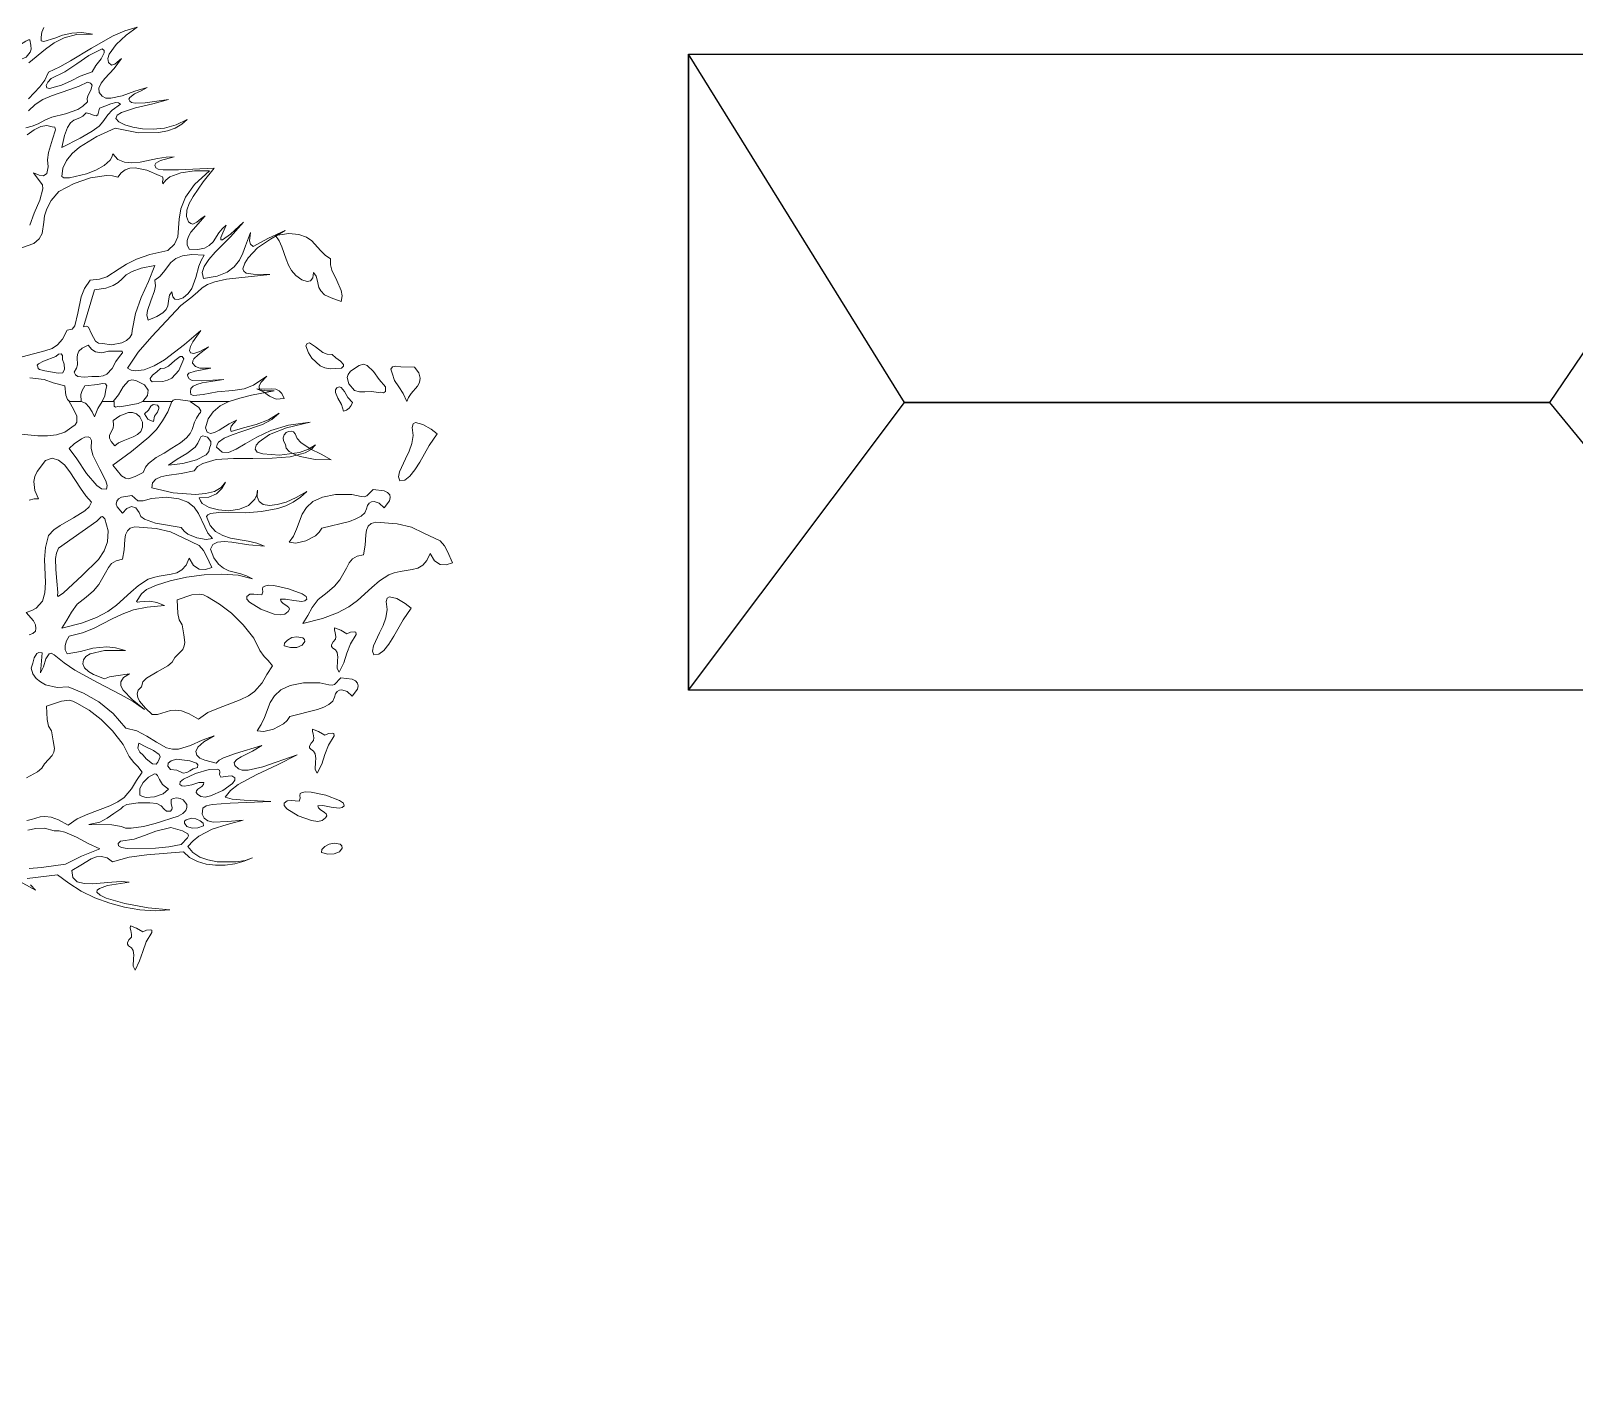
# Model space of a CAD drawing. Header units: inches. Extents: x -340059099 to 1458168, y 1119167 to 1294232938.
# Drawn here: x 470483.7 to 470881.4, y 2616710.1 to 2617060.9 of the extents above; entities that cross this region are included whole.
import ezdxf

# ---------------------------------------------------------------- set-up
doc = ezdxf.new("R2010")
doc.units = ezdxf.units.IN
doc.header["$MEASUREMENT"] = 0
doc.layers.add('Text', color=7, linetype='Continuous')
doc.layers.add('TREE', color=3, linetype='Continuous', lineweight=15)

# ---------------------------------------------------------------- blocks, each defined once
blk = doc.blocks.new('tree2')
at = {"layer": 'TREE'}
for points in [[(5207.9229, 5947.7084), (5207.9396, 5947.714), (5207.958, 5947.7183), (5207.9935, 5947.7254), (5207.9814, 5947.7251), (5207.9704, 5947.7269), (5207.9701, 5947.7328), (5207.9725, 5947.7383), (5207.9821, 5947.7485), (5207.9611, 5947.7343), (5207.9467, 5947.7282), (5207.9288, 5947.726), (5207.9039, 5947.7238), (5207.8823, 5947.7195), (5207.8672, 5947.718), (5207.8629, 5947.7195), (5207.862, 5947.7235), (5207.8626, 5947.7288), (5207.8663, 5947.7328), (5207.8724, 5947.7355), (5207.8805, 5947.7377), (5207.9146, 5947.7429), (5207.8798, 5947.7408), (5207.865, 5947.7417), (5207.8601, 5947.7442), (5207.858, 5947.7479), (5207.8574, 5947.7506), (5207.8595, 5947.7531), (5207.8694, 5947.7562), (5207.8943, 5947.7611), (5207.8771, 5947.7611), (5207.87, 5947.7633), (5207.8654, 5947.7685), (5207.8657, 5947.7722), (5207.8675, 5947.7756), (5207.8743, 5947.7817), (5207.8906, 5947.7941), (5207.8768, 5947.787), (5207.8675, 5947.7839), (5207.8623, 5947.7848), (5207.8607, 5947.7885), (5207.862, 5947.7947), (5207.866, 5947.8024), (5207.8786, 5947.8199), (5207.8527, 5947.7981), (5207.8213, 5947.774), (5207.8053, 5947.7645), (5207.7896, 5947.7583), (5207.7754, 5947.7568), (5207.769, 5947.758), (5207.7631, 5947.7611), (5207.7801, 5947.7861), (5207.8013, 5947.8104), (5207.8472, 5947.8593), (5207.8629, 5947.871), (5207.8731, 5947.88), (5207.8808, 5947.8867), (5207.8888, 5947.8923), (5207.9005, 5947.8966), (5207.9186, 5947.9003), (5207.9867, 5947.9077), (5207.9605, 5947.9083), (5207.9494, 5947.9101), (5207.946, 5947.9129), (5207.9445, 5947.9169), (5207.9473, 5947.9259), (5207.9525, 5947.9342), (5207.9676, 5947.9496), (5207.9879, 5947.9634), (5208.011, 5947.977), (5207.9848, 5947.965), (5207.9605, 5947.952), (5207.9565, 5947.9557), (5207.9547, 5947.9606), (5207.9562, 5947.9736), (5207.9485, 5947.953), (5207.9445, 5947.9416), (5207.939, 5947.9305), (5207.931, 5947.92), (5207.9196, 5947.9114), (5207.9039, 5947.9052), (5207.8826, 5947.9018), (5207.8805, 5947.9108), (5207.8838, 5947.9206), (5207.8909, 5947.9314), (5207.9011, 5947.9431), (5207.9248, 5947.9668), (5207.9454, 5947.9899), (5207.9251, 5947.9714), (5207.9125, 5947.9625), (5207.91, 5947.9625), (5207.9097, 5947.9659), (5207.9183, 5947.9853), (5207.9119, 5947.9797), (5207.9069, 5947.9733), (5207.8977, 5947.9594), (5207.8918, 5947.9536), (5207.8841, 5947.9493), (5207.8737, 5947.9471), (5207.8601, 5947.9474), (5207.857, 5947.9542), (5207.857, 5947.961), (5207.8589, 5947.9677), (5207.8626, 5947.9742), (5207.8851, 5947.9998), (5207.8786, 5947.9954), (5207.8724, 5947.9899), (5207.866, 5947.9868), (5207.8626, 5947.9877), (5207.8592, 5947.9905), (5207.8561, 5947.9991), (5207.8567, 5948.0087), (5207.8604, 5948.0192), (5207.8663, 5948.0305), (5207.8823, 5948.0533), (5207.8992, 5948.0746), (5207.8435, 5948.0721), (5207.8195, 5948.0721), (5207.8115, 5948.0733), (5207.8078, 5948.0755), (5207.8065, 5948.0795), (5207.8078, 5948.0826), (5207.8152, 5948.0869), (5207.8364, 5948.0927), (5207.8238, 5948.0921), (5207.8102, 5948.09), (5207.7831, 5948.0844), (5207.7702, 5948.0829), (5207.7585, 5948.0841), (5207.7483, 5948.0884), (5207.7403, 5948.0971), (5207.7388, 5948.0921), (5207.736, 5948.0875), (5207.7265, 5948.0789), (5207.7135, 5948.0718), (5207.6991, 5948.0659), (5207.6723, 5948.0595), (5207.6634, 5948.0595), (5207.6603, 5948.0617), (5207.6621, 5948.0746), (5207.6677, 5948.0866), (5207.6766, 5948.0977), (5207.688, 5948.1075), (5207.7151, 5948.1245), (5207.744, 5948.1374), (5207.7804, 5948.1303), (5207.8124, 5948.1306), (5207.8259, 5948.1334), (5207.8383, 5948.1377), (5207.8484, 5948.1436), (5207.857, 5948.1509), (5207.8395, 5948.1426), (5207.8213, 5948.1377), (5207.8035, 5948.1358), (5207.7868, 5948.1365), (5207.7717, 5948.1389), (5207.7591, 5948.1426), (5207.7499, 5948.1476), (5207.745, 5948.1525), (5207.7474, 5948.1577), (5207.7539, 5948.162), (5207.7761, 5948.1694), (5207.8032, 5948.1756), (5207.8278, 5948.1823), (5207.7911, 5948.1774), (5207.7754, 5948.1765), (5207.7699, 5948.1777), (5207.7668, 5948.1799), (5207.7656, 5948.183), (5207.7668, 5948.1857), (5207.7745, 5948.1913), (5207.785, 5948.1962), (5207.7942, 5948.2014), (5207.7748, 5948.1956), (5207.7551, 5948.1885), (5207.737, 5948.1845), (5207.7296, 5948.1848), (5207.7234, 5948.1876), (5207.7188, 5948.1937), (5207.7185, 5948.2005), (5207.7219, 5948.2079), (5207.7277, 5948.2156), (5207.7422, 5948.2313), (5207.7542, 5948.2467), (5207.7434, 5948.2378), (5207.7382, 5948.2365), (5207.7333, 5948.2406), (5207.7326, 5948.247), (5207.7348, 5948.2538), (5207.7456, 5948.2689), (5207.7613, 5948.2837), (5207.7785, 5948.296), (5207.7591, 5948.2901), (5207.741, 5948.2824), (5207.7071, 5948.2633), (5207.6741, 5948.243), (5207.6572, 5948.2338), (5207.6396, 5948.2255), (5207.6335, 5948.2128), (5207.6258, 5948.2024), (5207.6079, 5948.1833)], [(5207.6085, 5948.2399), (5207.6344, 5948.2615), (5207.648, 5948.2713), (5207.664, 5948.2793), (5207.6834, 5948.2843), (5207.7083, 5948.2852), (5207.6917, 5948.2877), (5207.676, 5948.2867), (5207.6615, 5948.2834), (5207.6492, 5948.279), (5207.6319, 5948.2735), (5207.6279, 5948.2747), (5207.6276, 5948.2803), (5207.6289, 5948.2883), (5207.6319, 5948.2957)], [(5207.5971, 5947.9496), (5207.6165, 5947.9563), (5207.6249, 5947.964), (5207.6292, 5947.972), (5207.6319, 5947.9899), (5207.6332, 5948.0001), (5207.6366, 5948.0111), (5207.6433, 5948.0238), (5207.6557, 5948.0379), (5207.6794, 5948.0506), (5207.7055, 5948.0595), (5207.7302, 5948.0635), (5207.74, 5948.0629), (5207.748, 5948.0604), (5207.7533, 5948.0672), (5207.7597, 5948.0721), (5207.7671, 5948.0746), (5207.7754, 5948.0755), (5207.7939, 5948.0718), (5207.8133, 5948.0635), (5207.8185, 5948.061), (5207.8195, 5948.0573), (5207.8185, 5948.0536), (5207.8189, 5948.05), (5207.8235, 5948.0561), (5207.8296, 5948.061), (5207.8469, 5948.0675), (5207.8684, 5948.0706), (5207.8921, 5948.0706), (5207.8684, 5948.049), (5207.8543, 5948.029), (5207.8472, 5948.0108), (5207.8444, 5947.9948), (5207.8423, 5947.9671), (5207.8373, 5947.9557), (5207.8266, 5947.9453), (5207.7982, 5947.9391), (5207.7773, 5947.932), (5207.7619, 5947.9243), (5207.7505, 5947.9166), (5207.7311, 5947.904), (5207.7194, 5947.9003), (5207.7046, 5947.8988), (5207.6957, 5947.8861), (5207.6905, 5947.8729), (5207.6852, 5947.847), (5207.6809, 5947.8273), (5207.6763, 5947.8221), (5207.6686, 5947.8205), (5207.6612, 5947.8064), (5207.6535, 5947.7974), (5207.6449, 5947.7919), (5207.6335, 5947.7879), (5207.5978, 5947.7787)], [(5207.6101, 5947.7457), (5207.6326, 5947.7429), (5207.6467, 5947.7377), (5207.6649, 5947.7334), (5207.6667, 5947.7183), (5207.6692, 5947.7115), (5207.6714, 5947.7094), (5207.6744, 5947.7084), (5207.6908, 5947.7084), (5207.6901, 5947.7195), (5207.6923, 5947.726), (5207.6966, 5947.7331), (5207.7166, 5947.7352), (5207.7234, 5947.7368), (5207.7286, 5947.7362), (5207.7311, 5947.7331), (5207.7296, 5947.7272), (5207.7277, 5947.7174), (5207.7234, 5947.7084), (5207.741, 5947.7084), (5207.749, 5947.7192), (5207.7563, 5947.7315), (5207.765, 5947.7408), (5207.7702, 5947.7426), (5207.7764, 5947.7417), (5207.7899, 5947.7346), (5207.7958, 5947.7266), (5207.7945, 5947.718), (5207.7875, 5947.7084), (5207.8336, 5947.7084), (5207.8352, 5947.7106), (5207.8383, 5947.7115), (5207.8463, 5947.7112), (5207.8654, 5947.7084), (5207.9229, 5947.7084)], [(5207.5839, 5948.2421), (5207.5836, 5948.2526), (5207.5882, 5948.2615), (5207.5953, 5948.2686), (5207.6036, 5948.2741), (5207.6079, 5948.2763), (5207.6101, 5948.2763), (5207.6116, 5948.2677), (5207.6119, 5948.2615), (5207.6107, 5948.2566), (5207.6042, 5948.2492), (5207.5944, 5948.2449), (5207.5839, 5948.2421)], [(5207.6409, 5948.1999), (5207.6366, 5948.2008), (5207.6356, 5948.2045), (5207.6381, 5948.2098), (5207.6436, 5948.2156), (5207.6649, 5948.2258), (5207.6837, 5948.2384), (5207.7025, 5948.2513), (5207.7237, 5948.2621), (5207.7265, 5948.2593), (5207.7268, 5948.2556), (5207.7222, 5948.2464), (5207.7139, 5948.2359), (5207.7077, 5948.2261), (5207.6892, 5948.2193), (5207.6747, 5948.2116), (5207.66, 5948.2048), (5207.6409, 5948.1999)], [(5207.623, 5948.1445), (5207.6135, 5948.1408), (5207.6036, 5948.1383)], [(5207.6082, 5948.1645), (5207.6184, 5948.1747), (5207.6304, 5948.1823), (5207.644, 5948.1882), (5207.6729, 5948.1981), (5207.6874, 5948.2033), (5207.7006, 5948.2098), (5207.7055, 5948.2079), (5207.7077, 5948.2051), (5207.7058, 5948.1974), (5207.7012, 5948.1882), (5207.7, 5948.1833), (5207.7006, 5948.179), (5207.6935, 5948.1719), (5207.6852, 5948.1666), (5207.6661, 5948.1602), (5207.6446, 5948.1546), (5207.6338, 5948.1503), (5207.623, 5948.1445)], [(5207.6603, 5948.1072), (5207.6646, 5948.126), (5207.6692, 5948.1386), (5207.6741, 5948.146), (5207.6791, 5948.15), (5207.6886, 5948.1537), (5207.6935, 5948.1565), (5207.6985, 5948.1614), (5207.7046, 5948.1602), (5207.7111, 5948.1574), (5207.7142, 5948.1571), (5207.7166, 5948.1583), (5207.7194, 5948.1691), (5207.728, 5948.1722), (5207.737, 5948.1759), (5207.7453, 5948.178), (5207.7493, 5948.1774), (5207.7526, 5948.1753), (5207.7394, 5948.1657), (5207.7323, 5948.1586), (5207.7246, 5948.1473), (5207.7188, 5948.1408), (5207.708, 5948.1328), (5207.6892, 5948.122), (5207.6603, 5948.1072)], [(5207.6061, 5948.1272), (5207.6169, 5948.1349), (5207.6273, 5948.1399), (5207.6369, 5948.1417), (5207.6452, 5948.1395), (5207.6492, 5948.1389), (5207.6501, 5948.1349), (5207.6458, 5948.1201), (5207.6393, 5948.0992), (5207.6378, 5948.0878), (5207.6387, 5948.0767), (5207.6366, 5948.0663), (5207.6316, 5948.0626), (5207.6249, 5948.0638), (5207.6159, 5948.0672), (5207.6264, 5948.0533), (5207.6301, 5948.0487), (5207.6307, 5948.0423), (5207.6258, 5948.0244), (5207.6169, 5948.0041), (5207.6101, 5947.9853)], [(5208.0988, 5947.8657), (5208.0831, 5947.871), (5208.0726, 5947.8762), (5208.0668, 5947.882), (5208.0637, 5947.8876), (5208.0613, 5947.8996), (5208.0594, 5947.9051), (5208.0554, 5947.911), (5208.0542, 5947.9024), (5208.0508, 5947.8977), (5208.0452, 5947.8971), (5208.0369, 5947.8993), (5208.0274, 5947.9061), (5208.0209, 5947.9141), (5208.016, 5947.9227), (5208.0123, 5947.9322), (5208.0058, 5947.9513), (5208.0015, 5947.9606), (5207.9957, 5947.9689), (5208.0166, 5947.972), (5208.0323, 5947.9707), (5208.0443, 5947.9667), (5208.0529, 5947.9606), (5208.0665, 5947.9455), (5208.0736, 5947.9384), (5208.0822, 5947.9325), (5208.0819, 5947.9233), (5208.084, 5947.9147), (5208.0917, 5947.8984), (5208.0988, 5947.8827), (5208.1001, 5947.8743), (5208.0988, 5947.8657)], [(5207.7958, 5947.8362), (5207.7939, 5947.8439), (5207.7945, 5947.8516), (5207.7998, 5947.8667), (5207.8059, 5947.8821), (5207.8072, 5947.8901), (5207.8065, 5947.8988), (5207.8139, 5947.9046), (5207.8201, 5947.9117), (5207.8315, 5947.9265), (5207.8392, 5947.9329), (5207.8497, 5947.9372), (5207.8641, 5947.9394), (5207.8838, 5947.9382), (5207.8789, 5947.9299), (5207.8755, 5947.9212), (5207.8706, 5947.9031), (5207.8641, 5947.8858), (5207.8586, 5947.8781), (5207.8506, 5947.8713), (5207.8429, 5947.8689), (5207.8376, 5947.8692), (5207.8343, 5947.8729), (5207.8327, 5947.8809), (5207.8293, 5947.8754), (5207.8281, 5947.8698), (5207.8266, 5947.8587), (5207.8241, 5947.8532), (5207.8189, 5947.8476), (5207.8096, 5947.8421), (5207.7958, 5947.8362)], [(5207.8065, 5947.9222), (5207.7961, 5947.8969), (5207.785, 5947.872), (5207.7757, 5947.8467), (5207.7708, 5947.8202), (5207.7702, 5947.8141), (5207.7668, 5947.8088), (5207.7616, 5947.8042), (5207.7545, 5947.8008), (5207.7385, 5947.7974), (5207.724, 5947.7996), (5207.7179, 5947.7999), (5207.7132, 5947.8033), (5207.7071, 5947.8147), (5207.7021, 5947.8252), (5207.6988, 5947.827), (5207.6942, 5947.8255), (5207.7114, 5947.884), (5207.7292, 5947.8864), (5207.741, 5947.8904), (5207.7486, 5947.8954), (5207.7548, 5947.9009), (5207.7613, 5947.9071), (5207.7705, 5947.9126), (5207.785, 5947.9178), (5207.8065, 5947.9222)], [(5207.6507, 5947.7793), (5207.6553, 5947.7827), (5207.659, 5947.7833), (5207.6612, 5947.7808), (5207.6612, 5947.7743), (5207.6637, 5947.767), (5207.6646, 5947.7593), (5207.6618, 5947.7537), (5207.6544, 5947.7528), (5207.6338, 5947.7565), (5207.6252, 5947.7586), (5207.623, 5947.7605), (5207.6224, 5947.763), (5207.6218, 5947.7657), (5207.6236, 5947.7679), (5207.6313, 5947.7719), (5207.6507, 5947.7793)], [(5207.7434, 5947.7876), (5207.7551, 5947.7873), (5207.7557, 5947.7851), (5207.7526, 5947.7811), (5207.7453, 5947.7713), (5207.7391, 5947.7605), (5207.7308, 5947.7516), (5207.7252, 5947.7488), (5207.7182, 5947.7476), (5207.7074, 5947.7476), (5207.6954, 5947.7466), (5207.6855, 5947.7479), (5207.6818, 5947.7503), (5207.6797, 5947.7546), (5207.6834, 5947.7608), (5207.6849, 5947.7663), (5207.6843, 5947.7774), (5207.6849, 5947.7824), (5207.6871, 5947.7876), (5207.6923, 5947.7925), (5207.7018, 5947.7971), (5207.7074, 5947.7904), (5207.7129, 5947.7867), (5207.7231, 5947.7851), (5207.7333, 5947.7873), (5207.7434, 5947.7876)], [(5207.8022, 5947.7396), (5207.7995, 5947.742), (5207.7988, 5947.7448), (5207.8028, 5947.7497), (5207.8093, 5947.7549), (5207.8149, 5947.7602), (5207.8213, 5947.7611), (5207.8275, 5947.7642), (5207.8376, 5947.7731), (5207.846, 5947.7793), (5207.849, 5947.7793), (5207.8518, 5947.7756), (5207.8438, 5947.7571), (5207.8327, 5947.7454), (5207.8259, 5947.742), (5207.8189, 5947.7399), (5207.8022, 5947.7396)], [(5208.0994, 5947.7607), (5208.0813, 5947.7598), (5208.0733, 5947.7613), (5208.0659, 5947.7647), (5208.0529, 5947.7764), (5208.0477, 5947.785), (5208.0431, 5947.7958), (5208.0455, 5947.7998), (5208.0489, 5947.8004), (5208.0582, 5947.7943), (5208.0702, 5947.7857), (5208.077, 5947.7829), (5208.0844, 5947.7823), (5208.0902, 5947.777), (5208.0979, 5947.7718), (5208.1025, 5947.7666), (5208.1022, 5947.7638), (5208.0994, 5947.7607)], [(5208.1576, 5947.7225), (5208.1456, 5947.7241), (5208.1358, 5947.7235), (5208.1275, 5947.7235), (5208.1195, 5947.7256), (5208.1108, 5947.7361), (5208.1081, 5947.7462), (5208.1096, 5947.7512), (5208.1133, 5947.7561), (5208.1272, 5947.7653), (5208.1336, 5947.7669), (5208.1395, 5947.7653), (5208.1496, 5947.7558), (5208.1586, 5947.7429), (5208.1684, 5947.7318), (5208.1684, 5947.7241), (5208.1653, 5947.7222), (5208.161, 5947.7231), (5208.1576, 5947.7225)], [(5208.1789, 5947.753), (5208.1767, 5947.7592), (5208.1792, 5947.7629), (5208.1847, 5947.7641), (5208.1924, 5947.7629), (5208.214, 5947.7623), (5208.2205, 5947.7533), (5208.2226, 5947.7453), (5208.2217, 5947.7385), (5208.2183, 5947.7324), (5208.2087, 5947.721), (5208.2044, 5947.7151), (5208.202, 5947.7087), (5208.1961, 5947.7213), (5208.189, 5947.7315), (5208.1823, 5947.7413), (5208.1789, 5947.753)], [(5208.0917, 5947.7302), (5208.0957, 5947.7318), (5208.0988, 5947.7308), (5208.1041, 5947.7244), (5208.109, 5947.7148), (5208.1164, 5947.7071), (5208.1145, 5947.7025), (5208.1114, 5947.6982), (5208.1071, 5947.6951), (5208.1025, 5947.6936), (5208.0991, 5947.7038), (5208.0936, 5947.7139), (5208.0896, 5947.7228), (5208.0896, 5947.7268), (5208.0917, 5947.7302)], [(5207.5894, 5946.9577), (5207.6187, 5946.9417), (5207.611, 5946.9503)], [(5207.6061, 5946.9599), (5207.6535, 5946.966), (5207.6711, 5946.9525), (5207.6908, 5946.9401), (5207.7123, 5946.9297), (5207.7354, 5946.9214), (5207.7588, 5946.9149), (5207.7828, 5946.9109), (5207.8069, 5946.9093), (5207.8299, 5946.9106), (5207.7958, 5946.914), (5207.7594, 5946.9208), (5207.7299, 5946.9294), (5207.7203, 5946.934), (5207.7154, 5946.9386), (5207.716, 5946.9417), (5207.7194, 5946.9445), (5207.732, 5946.9488), (5207.7659, 5946.954), (5207.7533, 5946.9552), (5207.7388, 5946.9543), (5207.7086, 5946.9518), (5207.6954, 5946.9522), (5207.6846, 5946.9549), (5207.6778, 5946.9617), (5207.676, 5946.9728), (5207.6901, 5946.9811), (5207.7062, 5946.9907), (5207.7145, 5946.994), (5207.7228, 5946.9947), (5207.7314, 5946.9925), (5207.7397, 5946.9863), (5207.7659, 5946.9937), (5207.7939, 5946.9974), (5207.8512, 5947.002), (5207.8607, 5946.9931), (5207.8731, 5946.9866), (5207.8866, 5946.9826), (5207.9014, 5946.9808), (5207.9168, 5946.9808), (5207.9319, 5946.9829), (5207.9463, 5946.987), (5207.9596, 5946.9922), (5207.9479, 5946.9882), (5207.934, 5946.986), (5207.9042, 5946.986), (5207.8897, 5946.9891), (5207.8768, 5946.9937), (5207.866, 5947.0008), (5207.8583, 5947.01), (5207.8663, 5947.0193), (5207.8752, 5947.0267), (5207.8962, 5947.0375), (5207.9196, 5947.0448), (5207.9451, 5947.0516), (5207.9202, 5947.0492), (5207.898, 5947.0485), (5207.8897, 5947.0507), (5207.8835, 5947.0547), (5207.8808, 5947.0609), (5207.8814, 5947.0704), (5207.8866, 5947.0738), (5207.8965, 5947.0759), (5207.9245, 5947.0784), (5207.9885, 5947.0809), (5207.9467, 5947.083), (5207.9279, 5947.0846), (5207.9165, 5947.0877), (5207.9251, 5947.0981), (5207.9368, 5947.1074), (5207.9661, 5947.1234), (5207.9987, 5947.1382), (5208.0295, 5947.1539), (5207.9759, 5947.1351), (5207.9525, 5947.1298), (5207.9436, 5947.1298), (5207.9377, 5947.1323), (5207.9316, 5947.1372), (5207.931, 5947.1418), (5207.935, 5947.1465), (5207.9417, 5947.1508), (5207.9596, 5947.16), (5207.9741, 5947.1689), (5207.9328, 5947.156), (5207.9143, 5947.1492), (5207.9072, 5947.1455), (5207.9023, 5947.1409), (5207.8845, 5947.1455), (5207.8771, 5947.1489), (5207.8721, 5947.1535), (5207.8706, 5947.1594), (5207.874, 5947.1662), (5207.8832, 5947.1745), (5207.8992, 5947.184), (5207.8805, 5947.177), (5207.862, 5947.1686), (5207.8435, 5947.1631), (5207.834, 5947.1628), (5207.8244, 5947.1649), (5207.8087, 5947.1739), (5207.7939, 5947.1834), (5207.7782, 5947.1917), (5207.7607, 5947.196), (5207.741, 5947.2188), (5207.7185, 5947.237), (5207.6942, 5947.2509), (5207.6701, 5947.2607), (5207.6529, 5947.2598), (5207.6347, 5947.2641), (5207.6267, 5947.2684), (5207.6199, 5947.274), (5207.6147, 5947.2813), (5207.6119, 5947.29), (5207.6147, 5947.2977), (5207.6169, 5947.3063), (5207.6209, 5947.3131), (5207.6243, 5947.3146), (5207.6295, 5947.3143), (5207.627, 5947.2826), (5207.6313, 5947.2924), (5207.6353, 5947.3047), (5207.6403, 5947.3127), (5207.6436, 5947.3134), (5207.648, 5947.3109), (5207.6637, 5947.2983), (5207.6806, 5947.2872), (5207.7163, 5947.2678), (5207.7536, 5947.2484), (5207.7721, 5947.2376), (5207.7899, 5947.2253), (5207.7708, 5947.241), (5207.7567, 5947.2555), (5207.753, 5947.2622), (5207.753, 5947.2687), (5207.7573, 5947.2752), (5207.7665, 5947.281), (5207.745, 5947.2783), (5207.7351, 5947.2764), (5207.7271, 5947.2733), (5207.7102, 5947.2804), (5207.7021, 5947.2847), (5207.6957, 5947.2906), (5207.6932, 5947.2971), (5207.6942, 5947.3032), (5207.6978, 5947.3084), (5207.7049, 5947.3127), (5207.7271, 5947.318), (5207.76, 5947.3177), (5207.7443, 5947.322), (5207.7308, 5947.3235), (5207.7089, 5947.3214), (5207.6895, 5947.3161), (5207.6689, 5947.3124), (5207.6655, 5947.3189), (5207.6655, 5947.3257), (5207.6677, 5947.3331), (5207.672, 5947.3405), (5207.6926, 5947.3457), (5207.7099, 5947.3522), (5207.7394, 5947.3676), (5207.7548, 5947.375), (5207.7727, 5947.3814), (5207.7942, 5947.386), (5207.8216, 5947.3882), (5207.8093, 5947.3931), (5207.7985, 5947.395), (5207.7828, 5947.394), (5207.7788, 5947.3934), (5207.7776, 5947.3947), (5207.7853, 5947.4067), (5207.793, 5947.4135), (5207.8087, 5947.4205), (5207.8303, 5947.4273), (5207.8561, 5947.4328), (5207.8835, 5947.4365), (5207.9112, 5947.4378), (5207.9371, 5947.4359), (5207.9593, 5947.4301), (5207.9504, 5947.435), (5207.9411, 5947.4381), (5207.9226, 5947.443), (5207.914, 5947.447), (5207.906, 5947.4535), (5207.8989, 5947.463), (5207.8934, 5947.4766), (5207.8974, 5947.484), (5207.9048, 5947.488), (5207.9149, 5947.4889), (5207.9273, 5947.488), (5207.9537, 5947.4837), (5207.9784, 5947.4818), (5207.9661, 5947.4864), (5207.9525, 5947.4892), (5207.9251, 5947.4941), (5207.9128, 5947.4981), (5207.9017, 5947.5046), (5207.8931, 5947.5141), (5207.8875, 5947.528), (5207.8894, 5947.5308), (5207.8934, 5947.5329), (5207.9069, 5947.5342), (5207.9488, 5947.5339), (5207.9738, 5947.5357), (5207.9993, 5947.5406), (5208.0119, 5947.5449), (5208.0236, 5947.5508), (5208.0347, 5947.5582), (5208.0449, 5947.5674), (5208.0279, 5947.5579), (5208.0122, 5947.5508), (5207.9981, 5947.5468), (5207.9861, 5947.5455), (5207.9765, 5947.5471), (5207.9698, 5947.5517), (5207.9667, 5947.5591), (5207.9673, 5947.5696), (5207.9661, 5947.5619), (5207.9633, 5947.5551), (5207.9531, 5947.5452), (5207.939, 5947.5394), (5207.9226, 5947.5372), (5207.9063, 5947.5385), (5207.8915, 5947.5422), (5207.8808, 5947.5486), (5207.8777, 5947.5526), (5207.8761, 5947.5573), (5207.8909, 5947.5585), (5207.9029, 5947.5637), (5207.9115, 5947.572), (5207.9174, 5947.5822), (5207.9103, 5947.5736), (5207.8998, 5947.5674), (5207.886, 5947.564), (5207.87, 5947.5628), (5207.8349, 5947.5653), (5207.8013, 5947.573), (5207.8025, 5947.581), (5207.8078, 5947.5868), (5207.8155, 5947.5902), (5207.8253, 5947.5927), (5207.8478, 5947.5954), (5207.8681, 5947.5998), (5207.8734, 5947.6065), (5207.8814, 5947.6114), (5207.9026, 5947.6173), (5207.9297, 5947.6191), (5207.9599, 5947.6191), (5207.9904, 5947.6195), (5208.0187, 5947.6216), (5208.0424, 5947.6281), (5208.0514, 5947.6333), (5208.0584, 5947.6404), (5208.0474, 5947.6336), (5208.0332, 5947.6287), (5208.0021, 5947.6241), (5207.9756, 5947.6262), (5207.967, 5947.6293), (5207.9639, 5947.6339), (5207.9654, 5947.6398), (5207.9698, 5947.6453), (5207.9861, 5947.6567), (5208.0129, 5947.6675), (5208.0501, 5947.6764), (5208.0162, 5947.6715), (5207.9885, 5947.6629), (5207.9661, 5947.6524), (5207.9482, 5947.6422), (5207.9337, 5947.6336), (5207.922, 5947.6287), (5207.9122, 5947.629), (5207.9032, 5947.6367), (5207.9039, 5947.641), (5207.9063, 5947.6447), (5207.9149, 5947.6512), (5207.9276, 5947.6564), (5207.943, 5947.6613), (5207.9753, 5947.6727), (5207.9898, 5947.6804), (5208.0012, 5947.6903), (5207.9845, 5947.6798), (5207.9654, 5947.6727), (5207.9454, 5947.6675), (5207.926, 5947.6613), (5207.9248, 5947.6653), (5207.9263, 5947.67), (5207.9346, 5947.6795), (5207.9229, 5947.6733), (5207.9075, 5947.6635), (5207.8998, 5947.6598), (5207.8934, 5947.6586), (5207.8885, 5947.6607), (5207.886, 5947.6672), (5207.89, 5947.6813), (5207.8977, 5947.6924), (5207.9088, 5947.7017), (5207.9223, 5947.7084), (5207.8617, 5947.7084), (5207.8755, 5947.6989), (5207.8786, 5947.6937), (5207.878, 5947.6912), (5207.8761, 5947.689), (5207.8715, 5947.6826), (5207.8687, 5947.6764), (5207.865, 5947.6644), (5207.8617, 5947.6582), (5207.8561, 5947.6515), (5207.8466, 5947.6438), (5207.8327, 5947.6352), (5207.821, 5947.6275), (5207.8081, 5947.6207), (5207.7964, 5947.6114), (5207.7915, 5947.6053), (5207.7878, 5947.597), (5207.7754, 5947.5908), (5207.765, 5947.5874), (5207.76, 5947.5883), (5207.7542, 5947.5917), (5207.7403, 5947.6084), (5207.7699, 5947.6299), (5207.797, 5947.6524), (5207.8087, 5947.6647), (5207.8185, 5947.678), (5207.8269, 5947.6924), (5207.8327, 5947.7084), (5207.7871, 5947.7084), (5207.7801, 5947.7054), (5207.7717, 5947.7041), (5207.7514, 5947.7004), (5207.748, 5947.7007), (5207.7446, 5947.6998), (5207.7422, 5947.7014), (5207.7422, 5947.7084), (5207.7234, 5947.7084), (5207.7166, 5947.6977), (5207.7114, 5947.6844), (5207.708, 5947.6921), (5207.7034, 5947.6998), (5207.6972, 5947.706), (5207.6908, 5947.7084), (5207.6717, 5947.7084), (5207.6787, 5947.6968), (5207.6837, 5947.6857), (5207.684, 5947.6761), (5207.6812, 5947.6718), (5207.676, 5947.6681), (5207.6649, 5947.6607), (5207.652, 5947.6564), (5207.6378, 5947.6549), (5207.6224, 5947.6549), (5207.591, 5947.6576)], [(5207.9664, 5947.7287), (5207.9778, 5947.7278), (5207.9901, 5947.7284), (5207.996, 5947.7278), (5208.0012, 5947.7253), (5208.0058, 5947.721), (5208.0092, 5947.7133), (5207.9969, 5947.7124), (5207.9864, 5947.717), (5207.9766, 5947.7235), (5207.9664, 5947.7287)], [(5207.7868, 5947.6764), (5207.7871, 5947.6681), (5207.7844, 5947.6616), (5207.7791, 5947.6567), (5207.7724, 5947.653), (5207.7567, 5947.6469), (5207.7493, 5947.6435), (5207.7434, 5947.6392), (5207.7376, 5947.6456), (5207.7351, 5947.6509), (5207.7351, 5947.6552), (5207.7366, 5947.6589), (5207.7407, 5947.6669), (5207.7416, 5947.6721), (5207.7407, 5947.6786), (5207.7514, 5947.6863), (5207.7647, 5947.6912), (5207.7711, 5947.6915), (5207.7773, 5947.6894), (5207.7825, 5947.6844), (5207.7868, 5947.6764)], [(5207.8102, 5947.7026), (5207.8124, 5947.6998), (5207.8127, 5947.6974), (5207.8102, 5947.6918), (5207.8059, 5947.6857), (5207.8041, 5947.6773), (5207.7995, 5947.6786), (5207.7955, 5947.681), (5207.7902, 5947.689), (5207.7961, 5947.6952), (5207.7998, 5947.7011), (5207.8035, 5947.7041), (5207.8102, 5947.7026)], [(5208.0831, 5947.6169), (5208.0671, 5947.6261), (5208.0502, 5947.6345), (5208.0354, 5947.6443), (5208.0298, 5947.6505), (5208.0265, 5947.6579), (5208.024, 5947.6609), (5208.0203, 5947.6622), (5208.0163, 5947.6616), (5208.0126, 5947.6597), (5208.0095, 5947.6563), (5208.0077, 5947.6517), (5208.008, 5947.6468), (5208.0111, 5947.6409), (5208.0126, 5947.6351), (5208.0172, 5947.6302), (5208.0249, 5947.6258), (5208.0345, 5947.6224), (5208.0579, 5947.6178), (5208.0831, 5947.6169)], [(5208.1909, 5947.5843), (5208.1986, 5947.5852), (5208.2066, 5947.5914), (5208.2146, 5947.6012), (5208.2223, 5947.6135), (5208.2371, 5947.6394), (5208.2494, 5947.6579), (5208.2399, 5947.6653), (5208.2269, 5947.6726), (5208.2155, 5947.6754), (5208.2118, 5947.6733), (5208.2103, 5947.668), (5208.2115, 5947.6554), (5208.2097, 5947.6428), (5208.2054, 5947.6305), (5208.1998, 5947.6188), (5208.1903, 5947.5984), (5208.1887, 5947.5904), (5208.1909, 5947.5843)], [(5207.7302, 5947.5711), (5207.7228, 5947.5714), (5207.7151, 5947.5767), (5207.6991, 5947.5957), (5207.684, 5947.6188), (5207.6717, 5947.6348), (5207.6797, 5947.6422), (5207.6911, 5947.6499), (5207.6966, 5947.6527), (5207.7015, 5947.6533), (5207.7049, 5947.6518), (5207.7068, 5947.6472), (5207.7062, 5947.6355), (5207.7089, 5947.6241), (5207.7197, 5947.6022), (5207.7296, 5947.5843), (5207.7317, 5947.577), (5207.7302, 5947.5711)], [(5207.8275, 5947.6087), (5207.8413, 5947.6182), (5207.8564, 5947.6272), (5207.8694, 5947.637), (5207.874, 5947.6432), (5207.8768, 5947.6499), (5207.8786, 5947.653), (5207.8817, 5947.6546), (5207.8891, 5947.6524), (5207.894, 5947.6456), (5207.8943, 5947.641), (5207.8921, 5947.6355), (5207.8909, 5947.6299), (5207.8869, 5947.625), (5207.8715, 5947.617), (5207.8503, 5947.6114), (5207.8275, 5947.6087)], [(5207.6088, 5947.5539), (5207.6169, 5947.556), (5207.6239, 5947.5557), (5207.6178, 5947.569), (5207.6165, 5947.5831), (5207.6181, 5947.5908), (5207.6215, 5947.5988), (5207.6344, 5947.6161), (5207.6452, 5947.6195), (5207.655, 5947.6164), (5207.6643, 5947.609), (5207.6729, 5947.5982), (5207.6895, 5947.5727), (5207.6978, 5947.5606), (5207.7068, 5947.5508), (5207.7031, 5947.5434), (5207.6966, 5947.5369), (5207.6784, 5947.5258), (5207.6575, 5947.5141), (5207.6477, 5947.5071), (5207.6393, 5947.4981), (5207.6344, 5947.4797), (5207.6332, 5947.4606), (5207.6347, 5947.4245), (5207.6338, 5947.4085), (5207.6298, 5947.395), (5207.6202, 5947.3845), (5207.6132, 5947.3805), (5207.6042, 5947.3777), (5207.6156, 5947.3645), (5207.6187, 5947.3583), (5207.6196, 5947.3525), (5207.6187, 5947.3479), (5207.615, 5947.3445), (5207.6088, 5947.3426)], [(5207.8968, 5947.4938), (5207.8869, 5947.492), (5207.8724, 5947.4944), (5207.858, 5947.5006), (5207.8521, 5947.5052), (5207.8478, 5947.5108), (5207.8075, 5947.5175), (5207.7902, 5947.524), (5207.7844, 5947.5283), (5207.7816, 5947.5342), (5207.7767, 5947.5419), (5207.7699, 5947.5437), (5207.7622, 5947.5406), (5207.7557, 5947.5332), (5207.7471, 5947.5431), (5207.7456, 5947.5477), (5207.7465, 5947.552), (5207.749, 5947.5557), (5207.7539, 5947.5585), (5207.7702, 5947.5613), (5207.7794, 5947.5526), (5207.7878, 5947.5526), (5207.801, 5947.5563), (5207.8247, 5947.5582), (5207.8438, 5947.556), (5207.858, 5947.5505), (5207.8678, 5947.5425), (5207.8749, 5947.5329), (5207.8848, 5947.512), (5207.8897, 5947.5021), (5207.8968, 5947.4938)], [(5208.0172, 5947.4876), (5208.0277, 5947.4863), (5208.0431, 5947.49), (5208.0585, 5947.498), (5208.0643, 5947.5036), (5208.0686, 5947.5097), (5208.1118, 5947.5205), (5208.1216, 5947.5242), (5208.1299, 5947.5285), (5208.1358, 5947.5338), (5208.1385, 5947.5402), (5208.1401, 5947.5455), (5208.1429, 5947.5489), (5208.1462, 5947.551), (5208.1503, 5947.5516), (5208.1586, 5947.5489), (5208.1663, 5947.5415), (5208.1746, 5947.5525), (5208.1758, 5947.5578), (5208.1749, 5947.5621), (5208.1715, 5947.5658), (5208.1663, 5947.5686), (5208.1487, 5947.5704), (5208.1388, 5947.5603), (5208.1348, 5947.559), (5208.1299, 5947.5596), (5208.1154, 5947.5627), (5208.0899, 5947.5627), (5208.0693, 5947.5587), (5208.0545, 5947.5516), (5208.0443, 5947.5424), (5208.0375, 5947.5316), (5208.0286, 5947.5082), (5208.0237, 5947.4971), (5208.0172, 5947.4876)], [(5207.6538, 5947.4088), (5207.6526, 5947.4267), (5207.6507, 5947.4449), (5207.6504, 5947.4624), (5207.652, 5947.4707), (5207.655, 5947.4784), (5207.7154, 5947.5206), (5207.7219, 5947.5277), (5207.7243, 5947.528), (5207.728, 5947.5246), (5207.7329, 5947.5055), (5207.732, 5947.4886), (5207.7268, 5947.4741), (5207.7176, 5947.4606), (5207.692, 5947.4356), (5207.663, 5947.4085), (5207.6547, 5947.4027), (5207.6535, 5947.4039), (5207.6538, 5947.4088)], [(5208.0383, 5947.3604), (5208.0463, 5947.3727), (5208.0534, 5947.3853), (5208.0626, 5947.3976), (5208.0765, 5947.4087), (5208.0882, 5947.4186), (5208.0965, 5947.4287), (5208.107, 5947.4472), (5208.1113, 5947.4552), (5208.1165, 5947.4617), (5208.1236, 5947.466), (5208.1338, 5947.4682), (5208.1362, 5947.4829), (5208.1372, 5947.4993), (5208.1384, 5947.5067), (5208.1412, 5947.5128), (5208.1458, 5947.5171), (5208.1532, 5947.519), (5208.1864, 5947.5168), (5208.2089, 5947.5113), (5208.2286, 5947.502), (5208.2539, 5947.4897), (5208.2609, 5947.482), (5208.2656, 5947.4734), (5208.2736, 5947.4552), (5208.2637, 5947.4521), (5208.2542, 5947.4528), (5208.2452, 5947.4583), (5208.2382, 5947.47), (5208.2332, 5947.4592), (5208.2268, 5947.4518), (5208.2191, 5947.4472), (5208.2101, 5947.4448), (5208.1914, 5947.4417), (5208.1821, 5947.4398), (5208.1738, 5947.4368), (5208.1587, 5947.4269), (5208.1467, 5947.4167), (5208.1242, 5947.3961), (5208.1107, 5947.3863), (5208.0928, 5947.3767), (5208.0694, 5947.3681), (5208.0383, 5947.3604)], [(5207.6603, 5947.3531), (5207.6683, 5947.3654), (5207.6754, 5947.378), (5207.6846, 5947.3904), (5207.6985, 5947.4014), (5207.7102, 5947.4113), (5207.7185, 5947.4214), (5207.7289, 5947.4399), (5207.7333, 5947.4479), (5207.7385, 5947.4544), (5207.7456, 5947.4587), (5207.7557, 5947.4609), (5207.7582, 5947.4756), (5207.7591, 5947.492), (5207.7604, 5947.4994), (5207.7631, 5947.5055), (5207.7677, 5947.5098), (5207.7751, 5947.5117), (5207.8084, 5947.5095), (5207.8309, 5947.504), (5207.8506, 5947.4947), (5207.8758, 5947.4824), (5207.8829, 5947.4747), (5207.8875, 5947.4661), (5207.8955, 5947.4479), (5207.8857, 5947.4449), (5207.8761, 5947.4455), (5207.8672, 5947.451), (5207.8601, 5947.4627), (5207.8552, 5947.4519), (5207.8487, 5947.4445), (5207.841, 5947.4399), (5207.8321, 5947.4375), (5207.8133, 5947.4344), (5207.8041, 5947.4325), (5207.7958, 5947.4295), (5207.7807, 5947.4196), (5207.7687, 5947.4094), (5207.7462, 5947.3888), (5207.7326, 5947.379), (5207.7148, 5947.3694), (5207.6914, 5947.3608), (5207.6603, 5947.3531)], [(5208.0036, 5947.3983), (5208.0116, 5947.3986), (5208.0242, 5947.3962), (5208.0368, 5947.3946), (5208.0415, 5947.3956), (5208.0448, 5947.3983), (5208.0436, 5947.4023), (5208.0374, 5947.4067), (5208.0162, 5947.4147), (5207.9928, 5947.4196), (5207.9839, 5947.4202), (5207.9789, 5947.419), (5207.9756, 5947.4174), (5207.9752, 5947.414), (5207.9759, 5947.41), (5207.9743, 5947.4054), (5207.9617, 5947.4063), (5207.9555, 5947.406), (5207.9506, 5947.4023), (5207.9506, 5947.3986), (5207.9549, 5947.3934), (5207.9725, 5947.3826), (5207.9937, 5947.3749), (5208.0033, 5947.3737), (5208.0103, 5947.3749), (5208.0156, 5947.3792), (5208.0174, 5947.3826), (5208.0168, 5947.3854), (5208.014, 5947.3876), (5208.007, 5947.3922), (5208.0045, 5947.3949), (5208.0036, 5947.3983)], [(5207.8888, 5947.4018), (5207.9079, 5947.3907), (5207.9267, 5947.3762), (5207.9449, 5947.3583), (5207.9615, 5947.3371), (5207.9711, 5947.318), (5207.9781, 5947.3085), (5207.9843, 5947.3023), (5207.9911, 5947.2937), (5207.9821, 5947.2804), (5207.9747, 5947.2672), (5207.9627, 5947.2536), (5207.9532, 5947.2469), (5207.9403, 5947.2404), (5207.9061, 5947.2275), (5207.8895, 5947.2204), (5207.875, 5947.2102), (5207.8599, 5947.2185), (5207.8482, 5947.2229), (5207.8386, 5947.2241), (5207.8309, 5947.2235), (5207.8174, 5947.2195), (5207.8103, 5947.2176), (5207.802, 5947.2176), (5207.7918, 5947.2272), (5207.7823, 5947.2382), (5207.7795, 5947.2441), (5207.7786, 5947.25), (5207.7801, 5947.2555), (5207.7851, 5947.2607), (5207.7875, 5947.2684), (5207.7931, 5947.2746), (5207.8097, 5947.2844), (5207.8269, 5947.294), (5207.8337, 5947.2995), (5207.8377, 5947.3066), (5207.85, 5947.3195), (5207.8525, 5947.3251), (5207.8534, 5947.3306), (5207.8516, 5947.3426), (5207.8491, 5947.3583), (5207.8442, 5947.3657), (5207.8423, 5947.3759), (5207.8411, 5947.3971), (5207.8645, 5947.4052), (5207.8765, 5947.4064), (5207.8827, 5947.4052), (5207.8888, 5947.4018)], [(5208.1501, 5947.3108), (5208.1578, 5947.3118), (5208.1658, 5947.3179), (5208.1738, 5947.3278), (5208.1815, 5947.3401), (5208.1963, 5947.366), (5208.2086, 5947.3844), (5208.1991, 5947.3918), (5208.1862, 5947.3992), (5208.1748, 5947.402), (5208.1711, 5947.3998), (5208.1695, 5947.3946), (5208.1708, 5947.382), (5208.1689, 5947.3693), (5208.1646, 5947.357), (5208.1591, 5947.3453), (5208.1495, 5947.325), (5208.148, 5947.317), (5208.1501, 5947.3108)], [(5208.0903, 5947.3395), (5208.0894, 5947.3461), (5208.0883, 5947.3499), (5208.0885, 5947.3533), (5208.098, 5947.3499), (5208.1078, 5947.3441), (5208.1135, 5947.3464), (5208.1196, 5947.3473), (5208.1219, 5947.3464), (5208.1222, 5947.3427), (5208.1132, 5947.3283), (5208.1078, 5947.3134), (5208.1029, 5947.2984), (5208.0957, 5947.284), (5208.0926, 5947.2898), (5208.0931, 5947.3022), (5208.0937, 5947.3073), (5208.0926, 5947.3148), (5208.09, 5947.3188), (5208.0857, 5947.3217), (5208.0836, 5947.3243), (5208.0836, 5947.3269), (5208.0862, 5947.3312), (5208.09, 5947.3355), (5208.0903, 5947.3395)], [(5208.0094, 5947.325), (5208.019, 5947.3223), (5208.0291, 5947.3226), (5208.0374, 5947.326), (5208.0418, 5947.3318), (5208.0411, 5947.3352), (5208.0384, 5947.3377), (5208.0291, 5947.3395), (5208.0214, 5947.338), (5208.0147, 5947.334), (5208.01, 5947.3294), (5208.0094, 5947.325)], [(5207.9669, 5947.192), (5207.9773, 5947.1908), (5207.9927, 5947.1945), (5208.0081, 5947.2025), (5208.014, 5947.208), (5208.0183, 5947.2142), (5208.0614, 5947.225), (5208.0713, 5947.2287), (5208.0796, 5947.233), (5208.0854, 5947.2382), (5208.0882, 5947.2447), (5208.0897, 5947.2499), (5208.0925, 5947.2533), (5208.0959, 5947.2554), (5208.0999, 5947.2561), (5208.1082, 5947.2533), (5208.1159, 5947.2459), (5208.1242, 5947.257), (5208.1255, 5947.2622), (5208.1245, 5947.2665), (5208.1212, 5947.2702), (5208.1159, 5947.273), (5208.0984, 5947.2748), (5208.0885, 5947.2647), (5208.0845, 5947.2634), (5208.0796, 5947.2641), (5208.0651, 5947.2671), (5208.0395, 5947.2671), (5208.0189, 5947.2631), (5208.0041, 5947.2561), (5207.994, 5947.2468), (5207.9872, 5947.236), (5207.9783, 5947.2126), (5207.9733, 5947.2016), (5207.9669, 5947.192)], [(5207.684, 5947.2351), (5207.7031, 5947.2241), (5207.7219, 5947.2096), (5207.74, 5947.1917), (5207.7567, 5947.1705), (5207.7662, 5947.1514), (5207.7733, 5947.1418), (5207.7794, 5947.1357), (5207.7862, 5947.1271), (5207.7773, 5947.1138), (5207.7699, 5947.1006), (5207.7579, 5947.087), (5207.7483, 5947.0803), (5207.7354, 5947.0738), (5207.7012, 5947.0609), (5207.6846, 5947.0538), (5207.6701, 5947.0436), (5207.655, 5947.0519), (5207.6433, 5947.0562), (5207.6338, 5947.0575), (5207.6261, 5947.0569), (5207.6125, 5947.0528), (5207.6055, 5947.051)], [(5207.6048, 5947.1178), (5207.6221, 5947.1274), (5207.6289, 5947.1329), (5207.6329, 5947.14), (5207.6452, 5947.1529), (5207.6477, 5947.1585), (5207.6486, 5947.164), (5207.6467, 5947.176), (5207.6443, 5947.1917), (5207.6393, 5947.1991), (5207.6375, 5947.2093), (5207.6363, 5947.2305), (5207.6597, 5947.2385), (5207.6717, 5947.2398), (5207.6778, 5947.2385), (5207.684, 5947.2351)], [(5208.0557, 5947.1806), (5208.0548, 5947.1872), (5208.0537, 5947.1909), (5208.0539, 5947.1944), (5208.0634, 5947.1909), (5208.0732, 5947.1852), (5208.0789, 5947.1875), (5208.085, 5947.1883), (5208.0873, 5947.1875), (5208.0876, 5947.1837), (5208.0787, 5947.1694), (5208.0732, 5947.1544), (5208.0683, 5947.1395), (5208.0611, 5947.1251), (5208.058, 5947.1308), (5208.0585, 5947.1432), (5208.0591, 5947.1484), (5208.058, 5947.1559), (5208.0554, 5947.1599), (5208.0511, 5947.1628), (5208.0491, 5947.1653), (5208.0491, 5947.1679), (5208.0516, 5947.1722), (5208.0554, 5947.1765), (5208.0557, 5947.1806)], [(5207.8133, 5947.1471), (5207.8112, 5947.1428), (5207.8084, 5947.1394), (5207.8025, 5947.14), (5207.7924, 5947.148), (5207.7881, 5947.1535), (5207.7828, 5947.1585), (5207.7794, 5947.1643), (5207.7813, 5947.1726), (5207.7921, 5947.1665), (5207.8044, 5947.1609), (5207.813, 5947.1545), (5207.8146, 5947.1511), (5207.8133, 5947.1471)], [(5207.8734, 5947.1342), (5207.8663, 5947.132), (5207.8611, 5947.1289), (5207.8564, 5947.1264), (5207.8506, 5947.1255), (5207.841, 5947.1298), (5207.8309, 5947.1311), (5207.8269, 5947.1363), (5207.8272, 5947.1409), (5207.8318, 5947.1446), (5207.8401, 5947.1471), (5207.8611, 5947.1449), (5207.8718, 5947.1412), (5207.874, 5947.1382), (5207.8734, 5947.1342)], [(5207.8832, 5947.1104), (5207.8755, 5947.1104), (5207.8641, 5947.1071), (5207.8527, 5947.1049), (5207.8484, 5947.1052), (5207.8453, 5947.1077), (5207.846, 5947.1117), (5207.8515, 5947.116), (5207.8703, 5947.1246), (5207.8915, 5947.1308), (5207.9045, 5947.1314), (5207.9079, 5947.1301), (5207.9082, 5947.1271), (5207.9079, 5947.1231), (5207.9097, 5947.1191), (5207.9214, 5947.1206), (5207.927, 5947.1209), (5207.9319, 5947.1178), (5207.9319, 5947.1141), (5207.9282, 5947.1092), (5207.9128, 5947.0981), (5207.8937, 5947.0895), (5207.8851, 5947.0877), (5207.8786, 5947.0886), (5207.8731, 5947.0923), (5207.8712, 5947.095), (5207.8718, 5947.0975), (5207.874, 5947.1), (5207.8801, 5947.1046), (5207.8826, 5947.1074), (5207.8832, 5947.1104)], [(5207.8278, 5947.1003), (5207.8192, 5947.0929), (5207.8059, 5947.088), (5207.7924, 5947.087), (5207.7868, 5947.0886), (5207.7828, 5947.091), (5207.7828, 5947.1012), (5207.7878, 5947.1108), (5207.7961, 5947.1191), (5207.8059, 5947.124), (5207.8084, 5947.1237), (5207.8102, 5947.1218), (5207.8136, 5947.1154), (5207.8182, 5947.1074), (5207.8278, 5947.1003)], [(5207.8407, 5947.0867), (5207.846, 5947.0858), (5207.8506, 5947.0836), (5207.8564, 5947.0759), (5207.8567, 5947.0716), (5207.8549, 5947.0667), (5207.8503, 5947.0621), (5207.8429, 5947.0578), (5207.8069, 5947.0461), (5207.7884, 5947.0415), (5207.769, 5947.039), (5207.7604, 5947.039), (5207.7539, 5947.0415), (5207.7388, 5947.0442), (5207.7028, 5947.0448), (5207.7197, 5947.0485), (5207.7317, 5947.0547), (5207.7419, 5947.0621), (5207.753, 5947.0692), (5207.7563, 5947.0732), (5207.7625, 5947.0759), (5207.7801, 5947.0787), (5207.7982, 5947.0787), (5207.8096, 5947.0775), (5207.8161, 5947.0738), (5207.8207, 5947.0689), (5207.8247, 5947.0658), (5207.8306, 5947.0658), (5207.833, 5947.0682), (5207.8336, 5947.071), (5207.8321, 5947.0778), (5207.8321, 5947.084), (5207.8349, 5947.0858), (5207.8407, 5947.0867)], [(5208.0622, 5947.0743), (5208.0702, 5947.0746), (5208.0828, 5947.0722), (5208.0954, 5947.0706), (5208.1001, 5947.0716), (5208.1034, 5947.0743), (5208.1022, 5947.0783), (5208.096, 5947.0826), (5208.0748, 5947.0906), (5208.0514, 5947.0956), (5208.0425, 5947.0962), (5208.0375, 5947.095), (5208.0342, 5947.0934), (5208.0339, 5947.09), (5208.0345, 5947.086), (5208.0329, 5947.0814), (5208.0203, 5947.0823), (5208.0141, 5947.082), (5208.0092, 5947.0783), (5208.0092, 5947.0746), (5208.0135, 5947.0694), (5208.0311, 5947.0586), (5208.0523, 5947.0509), (5208.0619, 5947.0497), (5208.0689, 5947.0509), (5208.0742, 5947.0552), (5208.076, 5947.0586), (5208.0754, 5947.0614), (5208.0726, 5947.0635), (5208.0656, 5947.0682), (5208.0631, 5947.0709), (5208.0622, 5947.0743)], [(5207.6067, 5947.0356), (5207.6196, 5947.0387), (5207.6332, 5947.039), (5207.648, 5947.035), (5207.656, 5947.0347), (5207.6649, 5947.0325), (5207.6831, 5947.0248), (5207.7018, 5947.015), (5207.7197, 5947.0067), (5207.6911, 5946.9953), (5207.6661, 5946.9823), (5207.6282, 5946.9774), (5207.6088, 5946.9756)], [(5207.8829, 5947.0427), (5207.874, 5947.0393), (5207.8647, 5947.039), (5207.8567, 5947.0415), (5207.8527, 5947.0467), (5207.8527, 5947.0498), (5207.8552, 5947.0522), (5207.8638, 5947.0547), (5207.8706, 5947.0538), (5207.8774, 5947.0507), (5207.882, 5947.0467), (5207.8829, 5947.0427)], [(5207.8475, 5947.0134), (5207.8284, 5947.0097), (5207.8072, 5947.0076), (5207.7628, 5947.0073), (5207.7539, 5947.0088), (5207.7493, 5947.0113), (5207.7486, 5947.0147), (5207.7523, 5947.0184), (5207.7736, 5947.0218), (5207.7902, 5947.0273), (5207.8078, 5947.0341), (5207.8312, 5947.0399), (5207.8497, 5947.0347), (5207.8583, 5947.0301), (5207.8589, 5947.027), (5207.8574, 5947.0236), (5207.8475, 5947.0134)], [(5208.068, 5947.001), (5208.0776, 5946.9983), (5208.0877, 5946.9986), (5208.096, 5947.002), (5208.1004, 5947.0078), (5208.0997, 5947.0112), (5208.097, 5947.0137), (5208.0877, 5947.0155), (5208.08, 5947.014), (5208.0733, 5947.01), (5208.0686, 5947.0054), (5208.068, 5947.001)], [(5207.7697, 5946.8719), (5207.7688, 5946.8785), (5207.7677, 5946.8822), (5207.768, 5946.8857), (5207.7775, 5946.8822), (5207.7872, 5946.8765), (5207.793, 5946.8788), (5207.799, 5946.8797), (5207.8013, 5946.8788), (5207.8016, 5946.8751), (5207.7927, 5946.8607), (5207.7872, 5946.8457), (5207.7823, 5946.8308), (5207.7752, 5946.8164), (5207.772, 5946.8222), (5207.7726, 5946.8345), (5207.7731, 5946.8397), (5207.772, 5946.8472), (5207.7694, 5946.8512), (5207.7651, 5946.8541), (5207.7631, 5946.8567), (5207.7631, 5946.8593), (5207.7657, 5946.8636), (5207.7694, 5946.8679), (5207.7697, 5946.8719)]]:
    blk.add_lwpolyline(points, dxfattribs=at)

msp = doc.modelspace()

# ---------------------------------------------------------------- linework, layer by layer
at = {"layer": 'Text'}
msp.add_lwpolyline([(470653.13, 2617054.91), (470936, 2617054.91), (470936, 2616891), (470653.13, 2616891)], close=True, dxfattribs=at)
msp.add_lwpolyline([(470875.13, 2616965.08), (470936, 2617054.91), (470936, 2616891), (470875.13, 2616965.08), (470708.78, 2616965.08), (470653.13, 2617054.91), (470653.13, 2616891), (470708.78, 2616965.08)], dxfattribs=at)
at = {"layer": 'Text', "color": 6}
msp.add_lwpolyline([(470708.78, 2616965.08), (470875.13, 2616965.08)], dxfattribs=at)
at = {"layer": 'Text', "color": 1}
msp.add_circle((469844, 2616428.5), 81808.03, dxfattribs=at)

# ---------------------------------------------------------------- block references
at = {"layer": 'TREE', "color": 3, "xscale": 164.188119242317, "yscale": 164.1881192402798, "zscale": 164.1881192413053}
msp.add_blockref('tree2', (-384544.31, 1640422.29), dxfattribs=at)

doc.saveas('drawing.dxf')
